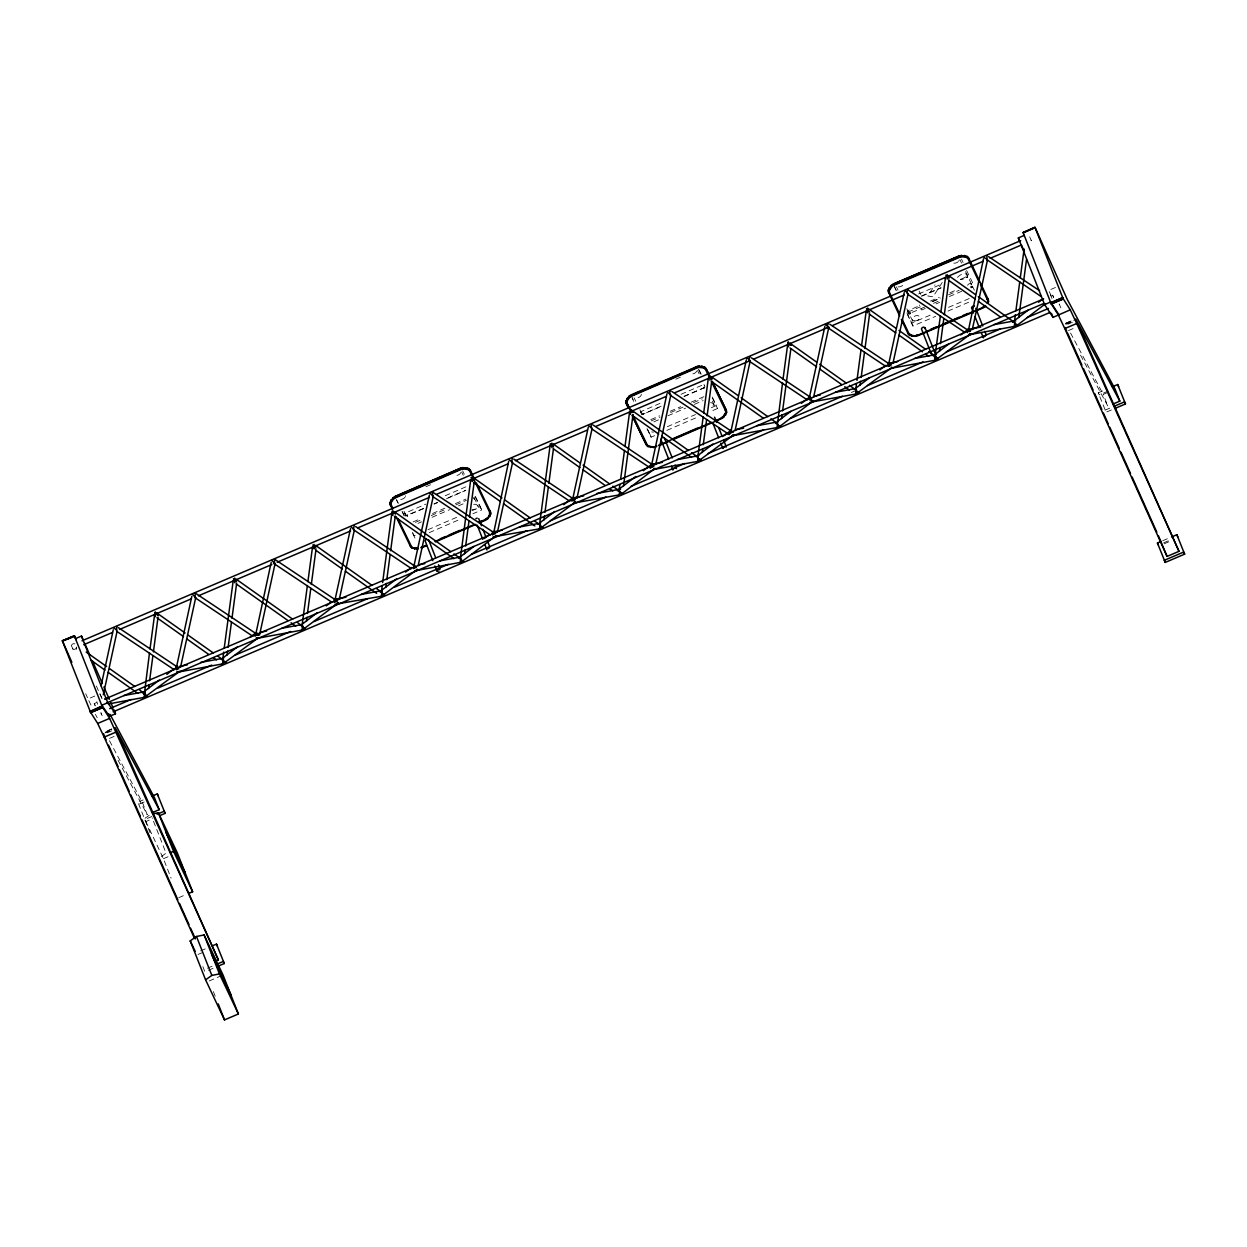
<?xml version="1.0" encoding="UTF-8"?>
<svg xmlns="http://www.w3.org/2000/svg" width="1247" height="1247" viewBox="0 0 1247 1247"><rect width="100%" height="100%" fill="white"/><g stroke="black" fill="none" stroke-linecap="round" stroke-linejoin="round"><path stroke-width="0.75" stroke-dasharray="5 3.75" d="M76.285 647.006L76.41 649.328M942.249 282.461L933.021 296.802L927.799 295.991L935.032 284.846M149.172 815.351L144.481 818.624L163.435 858.715L171.104 878.184M161.393 856.486L166.085 853.197L152.134 817.798M425.96 486.72L431.197 484.46M675.812 379.182L681.049 376.921M423.466 508.433L405.867 516.024L404.714 513.343L425.835 504.131M445.195 495.76L468.093 485.878M641.052 413.006L640.584 411.759L661.705 402.641M681.08 394.27L703.963 384.388L704.633 385.744M423.621 508.667L405.68 515.635L407.177 514.98L407.675 516.102L406.163 516.757M434.034 503.866L437.557 502.338M448.125 497.771L465.723 490.18M641.55 414.129L643.062 413.49L643.546 414.612L643.062 413.49M703.433 387.412L703.916 388.534L703.433 387.412L704.945 386.757M434.174 504.1L437.697 502.572M446.504 498.769L465.879 490.414M661.113 406.163L641.8 414.752L661.253 406.397M683.995 396.281L705.178 387.256M684.151 396.515L705.272 387.396M413.147 521.885L420.192 518.83M432.522 513.515L444.836 508.184M455.404 503.632L465.973 499.065M650.794 419.615L659.585 415.812M670.153 411.261L680.722 406.693M691.29 402.126L707.127 395.283M415.391 522.384L420.675 520.108M431.244 515.541L445.319 509.446M455.888 504.895L466.456 500.328M651.277 420.878L660.068 417.075M670.637 412.523L682.966 407.192M693.535 402.625L702.326 398.822M417.979 523.366L421.502 521.838M432.07 517.287L449.668 509.68M458.475 505.877L463.759 503.601M653.864 421.86L659.133 419.584M667.94 415.781L685.554 408.174M694.361 404.371L703.152 400.568M412.43 532.313L414.082 535.711L415.594 535.057M427.908 529.741L457.852 516.804M471.927 510.724L480.485 507.03L481.654 509.992L472.909 513.764M647.474 429.108L649.952 434.205L651.464 433.551M667.316 426.708L695.483 414.55M711.336 407.707L716.37 405.524L717.524 408.486L710.541 411.51M429.233 532.64L460.673 519.048M646.99 428.672L651.121 437.167L654.613 435.655M666.849 430.386L698.304 416.794M76.566 647.77C72.84 653.475 68.336 642.517 74.867 643.826M918.618 293.949L941.563 284.16M957.447 277.395C965.817 268.728 973.361 277.878 960.502 279.655M966.269 273.639L967.719 277.146L966.207 277.785L965.724 276.663L967.547 276.631M921.549 295.975L940.955 287.698M960.361 279.422L967.423 276.413M921.673 296.209L941.095 287.932M924.697 307.058L908.736 313.823L907.52 310.815L919.865 305.546M930.449 301.041L939.272 297.269M949.871 292.764L956.932 289.756M967.516 285.236C971.631 279.624 973.408 290.894 971.039 283.739M932.008 301.571L940.254 298.064M908.003 312.093L920.364 306.824M932.709 301.556L939.77 298.547M948.593 294.791L959.177 290.27M908.486 313.2L909.998 312.561L910.481 313.683L908.969 314.322L908.486 313.2L908.969 314.322M970.509 286.763L972.021 286.124L972.504 287.246L970.992 287.886M933.52 303.302L940.565 300.293M949.388 296.521L961.749 291.252M970.743 287.387L972.255 286.623M925.29 308.477L921.704 310.004L919.335 305.016M936.045 303.894L939.615 302.366M906.928 312.872L911.728 323.035L932.662 314.119M948.546 307.354L969.714 298.329M907.302 314.166L912.913 326.013L935.671 316.317M947.938 311.08L970.712 301.384M94.85 696.029L88.023 698.943L85.716 693.706M1055.476 287.48L1048.665 290.395L1052.702 298.937M95.302 705.896L94.226 703.604L97.812 702.077M851.358 392.462L856.736 390.171M111.716 728.981L106.603 731.147L111.794 729.09M105.153 732.316L111.981 729.401M1065.53 323.332L1072.342 320.432L1065.53 323.456M105.2 732.846L112.012 729.931M1065.639 323.768L1076.005 319.403M107.164 732.815L112.292 730.633M1065.826 324.298L1072.638 321.399M1067.806 324.267L1072.919 322.085M109.533 738.38L114.646 736.198M1068.461 330.564L1075.273 327.649M150.061 832.793L137.918 802.18L143.202 799.919M1111.389 409.967L1106.089 412.227L1098.28 392.805L1103.564 390.545M144.184 802.008L138.9 804.253L137.918 802.18M1108.084 391.122L1099.262 394.878L1098.28 392.805M1070.55 333.027L1103.221 394.364L1108.334 392.182M151.807 816.52L144.746 819.528L145.728 821.602L152.789 818.593M1105.107 410.138L1112.168 407.13M163.435 858.715L168.626 856.502M178.773 897.669L185.709 894.707M200.596 950.869L207.657 947.86M1162.734 540.73L1169.78 537.722M198.055 954.454L203.355 952.194M1163.716 542.804L1170.762 539.811M1164.09 543.832L1170.917 540.933M207.438 968.202L212.723 965.957M208.42 970.291L213.705 968.031M209.184 980.953L221.311 975.778M71.282 645.354L72.981 649.297M94.226 703.604L95.068 705.381M640.599 411.775L641.239 413.131M404.729 513.281L405.93 515.993M907.535 310.83L908.814 313.823M1080.51 355.146L1107.897 406.21L1103.221 394.364M118.06 760.28L147.271 814.759L142.594 802.897L109.019 739.861M95.396 714.313L97.219 717.726M699.021 369.813L701.5 374.911M712.24 397.029L716.37 405.524M698.523 369.377L701.001 374.474M712.567 398.292L717.524 408.486M697.509 370.468L699.162 373.866M712.38 401.082L714.858 406.179M634.115 397.84L635.767 401.253M639.898 409.749L641.55 413.147M630.966 395.096L634.271 401.893M632.12 398.058L633.772 401.456M475.528 496.82L480.485 507.03M462.653 470.883L464.305 474.281M475.045 496.384L481.654 509.992M461.624 471.974L463.276 475.372M474.016 497.475L478.973 507.685M404.028 511.254L407.333 518.051M396.733 500L398.385 503.398M402.516 511.894L404.168 515.307M396.25 499.564L397.902 502.962M402.033 511.457L404.511 516.57M412.773 533.576L415.251 538.673L414.082 535.711M961.468 259.095L963.074 262.478M966.643 270.537L974.281 286.202M959.956 259.735L961.562 263.133M965.568 271.597L974.375 290.224M919.117 291.081L920.691 294.401M896.437 286.826L898.027 290.208M906.834 308.835L913.24 322.396M894.115 285.766L896.515 290.847M894.489 287.059L896.094 290.442M99.963 693.846L102.379 698.975M88.833 700.643L91.265 705.771M97.625 704.306L96.814 701.687M473.829 498.052L474.468 499.517L473.844 497.787M1050.488 295.025L1052.032 298.547M96.378 686.006L101.786 698.289M1053.684 297.737L1052.608 295.071L1053.871 297.862M101.568 714.219C99.043 708.764 104.124 720.065 101.584 714.609M704.617 386.024L703.978 384.466M972.021 286.124L972.504 287.246M967.236 276.023L967.719 277.146M965.724 276.663L966.207 277.785M909.998 312.561L910.481 313.683M911.728 323.035L912.913 326.013M213.362 991.568L215.466 996.883M202.84 966.581L204.898 971.787M649.952 434.205L651.121 437.167M407.177 514.98L407.675 516.102M696.683 371.029A3.835 2.494 -21.5 0 1 692.272 373.929M653.428 432.117A3.835 2.494 -21.5 0 1 651.745 431.852M641.301 394.286A3.835 2.494 -21.5 0 1 639.165 397.216A3.835 2.494 -21.5 0 1 635.113 397.622M710.525 402.734A3.835 2.494 -21.5 0 1 713.393 404.558A3.835 2.494 -21.5 0 1 710.806 407.707M460.798 472.535A3.835 2.494 -21.5 0 1 455.482 475.388M405.431 495.792A3.835 2.494 -21.5 0 1 405.337 496.493M405.01 497.194A3.835 2.494 -21.5 0 1 399.243 499.127M473.689 504.38A3.835 2.494 -21.5 0 1 477.43 506.75A3.835 2.494 -21.5 0 1 472.114 509.618M959.13 260.296A3.835 2.478 -21.5 0 1 958.787 260.997M958.226 261.667A3.835 2.478 -21.5 0 1 953.799 263.133M902.641 285.36A3.835 2.478 -21.5 0 1 898.199 286.826M1029.695 236.836L1031.363 240.765L1029.695 236.836M1060.87 307.822L1059.202 303.987L1060.87 307.822M914.316 320.915A3.835 2.478 -21.5 0 0 919.756 317.393A3.835 2.478 -21.5 0 0 914.129 316.489A3.835 2.478 -21.5 0 0 914.316 320.915"/><path stroke-width="1.5" d="M425.087 540.715L432.803 560.651M668.688 459.161L660.941 439.505L661.674 438.32M931.291 353.899L921.439 328.881L922.172 327.712A2.307 1.496 -21.5 0 1 923.497 327.15L925.009 327.649L934.845 352.667M925.009 327.649L924.619 328.538M973.611 313.075L971.522 307.775L972.239 306.591A2.307 1.496 -21.5 0 1 973.58 306.029L974.421 306.014M825.233 324.968L826.745 325.14L828.694 327.867L813.636 397.107M256.149 635.44L256.181 632.697M338.108 603.065L303.785 628.924L302.101 624.233L317.174 612.76M417.433 569.255L383.11 595.115L381.426 590.408L396.515 578.951M493.687 534.184L493.469 531.581L494.81 532.033M496.306 535.633L461.982 561.493L460.299 556.785L473.876 546.467M575.646 501.808L541.323 527.668L539.639 522.961L554.712 511.504M731.288 432.896L731.319 430.153M780.061 425.741C779.001 428.282 776.195 423.169 777.224 421.689L790.801 411.37M888.721 363.968L889.89 363.095M891.792 367.054L891.013 367.896M968.405 330.891L968.28 329.177L969.62 329.644M1017.287 324.625C1016.227 327.166 1013.406 322.038 1014.45 320.573L1028.011 310.254M144.371 693.971L149.5 652.805M150.014 648.954L154.644 614.241M148.549 688.469L149.063 684.619M149.578 680.768L152.913 655.704M153.428 651.838L158.042 617.125M222.667 659.803L223.696 652.103M224.211 648.237L233.189 580.759M227.094 654.987L227.609 651.137M228.123 647.271L231.459 622.206M231.973 618.356L236.603 583.643M302.008 625.994L307.385 585.498M307.9 581.648L312.529 546.934M306.435 621.177L306.949 617.312M307.463 613.462L310.799 588.397M311.314 584.531L315.927 549.833M381.333 592.169L382.112 586.386M382.626 582.536L392.119 511.192L395.517 514.076M385.775 587.353L386.274 583.502M386.788 579.637L390.14 554.572M390.638 550.722L395.268 516.009M414.721 570.83L461.031 562.257L460.314 558.718L470.727 479.503M464.632 553.73L465.147 549.88M465.661 546.015L468.997 520.95M469.511 517.1L474.141 482.386M539.546 524.738L550.332 443.745L553.528 446.94M543.973 519.921L544.487 516.055M545.001 512.205L548.337 487.141M548.851 483.275L553.465 448.577M655.127 468.358L621.552 493.999L619.011 490.367L619.853 485.036M620.616 479.253L624.482 450.338M624.981 446.473L629.61 411.775M623.516 486.003L633.008 414.659M733.844 434.798L699.567 460.205L697.79 457.275L703.183 416.779M703.698 412.928L708.327 378.215M702.232 452.458L702.747 448.593M703.261 444.743L706.597 419.678M707.111 415.812L711.725 381.114M777.598 423.185L782.524 382.969M783.038 379.104L787.964 342.27M781.557 418.633L782.072 414.783M782.586 410.918L790.801 349.222M855.676 389.968L856.455 384.185M856.97 380.335L861.069 349.472M861.583 345.622L866.213 310.908M860.118 385.152L860.633 381.286M861.147 377.436L864.483 352.371M864.997 348.521L869.611 313.808M935.016 356.143L940.409 315.662M940.924 311.797L945.538 277.099M939.443 351.327L939.957 347.477M940.472 343.611L943.808 318.546M944.322 314.696L948.951 279.983M1014.606 320.401L1015.385 314.618M1015.9 310.768L1019.75 281.838M1020.264 277.987L1024.114 249.057M1018.783 317.517L1026.484 259.672M143.67 694.143L143.997 693.145L145.338 693.426M222.418 663.934L223.151 660.941M301.883 630.39L302.475 627.116M460.081 562.943L460.689 559.685M697.681 461.671L697.961 457.213L691.555 452.645M777.006 427.846L777.536 424.074M867.242 309.318L867.429 308.508M855.567 394.364L856.081 390.592M1014.232 326.73L1014.746 322.942M101.069 685.912L113.29 629.766M103.283 694.828L117.124 631.2M176.373 667.628L191.835 596.284M180.612 666.958L195.685 597.703M255.775 634.146L271.176 562.459M259.547 635.004L275.01 563.893M350.516 528.65L335.038 599.76L336.098 601.646M339.293 599.308L354.351 530.069M429.389 495.028L413.91 566.138L416.28 567.556M418.15 565.686L433.223 496.446M493.594 533.28L508.714 461.203M497.491 531.877L512.548 462.637M588.257 427.3L572.794 498.644M577.034 497.974L592.091 428.5M652.914 463.744L652.836 467.126L651.62 464.819L666.974 393.74M655.751 464.414L670.808 395.174M730.898 431.602L746.314 359.931M735.075 430.589L750.148 361.116M824.859 326.449L809.381 397.559L811.75 398.978M889.485 366.244L888.737 363.75L904.2 292.624M892.961 363.298L908.034 294.043L906.086 291.315L904.714 291.315M968.264 331.11L983.524 258.815M972.301 329.473L987.546 259.875M142.423 692.786C143.67 690.698 146.102 696.356 144.527 697.307L108.427 703.947M177.978 671.494L176.84 671.821M254.7 633.866L255.495 633.258L256.804 635.159M257.303 637.669L256.181 637.996M300.309 625.48C301.556 623.391 303.987 629.065 302.413 630.016L256.804 638.386M379.649 591.67C380.896 589.582 383.328 595.24 381.753 596.191L334.975 604.312M458.522 558.048L459.317 557.44L460.314 558.718M537.847 524.223C539.094 522.134 541.525 527.793 539.951 528.759L493.173 536.88M574.306 502.915L574.384 501.98M696.107 456.761C697.354 454.672 699.785 460.346 698.211 461.296L654.504 469.324M853.992 389.469C855.239 387.365 857.671 393.039 856.097 393.99L810.191 402.251M969.574 334.414L969.652 333.479M144.512 693.909L139.446 689.778M147.52 696.185L144.636 694.408L143.997 697.697M226.066 662.703L223.197 660.926M305.406 628.878L302.522 627.101M384.746 595.068L381.582 592.855M463.603 561.446L460.735 559.669M542.944 527.621L540.076 525.844L539.421 529.133M629.906 409.64L631.606 412.258L633.195 412.43M622.487 493.718L619.478 491.443M701.204 460.159L698.32 458.382M859.089 392.867L856.206 391.075M1014.357 322.334L978.349 296.63M709.543 375.815L709.294 378.387M788.104 342.333L788.353 346.806L788.509 342.224M391.652 500.187L390.311 503.383A9.041 5.892 -21.5 0 0 390.67 505.69M479.129 522.399L484.413 520.124A8.23 5.362 -21.5 0 0 487.858 517.848L490.398 513.203A9.041 5.892 -21.5 0 0 490.04 510.896M627.085 399.508L628.722 397.247A8.23 5.362 -21.5 0 1 631.216 395.439M889.532 288.447L888.597 290.894A9.041 5.845 -21.5 0 0 888.924 293.185M979.129 282.165L968.327 259.329A8.23 5.315 -21.5 0 0 966.176 257.365L962.575 256.773A8.23 5.315 -21.5 0 0 958.491 257.755L894.956 284.83A8.23 5.315 -21.5 0 0 891.48 287.091L889.547 290.021A8.23 5.315 -21.5 0 0 889.672 292.858L899.633 313.948M987.25 303.333L987.546 302.569A8.23 5.315 -21.5 0 0 987.421 299.732L980.469 284.862M987.983 303.364L988.512 301.712A9.041 5.845 -21.5 0 0 988.185 299.42L968.763 258.191A9.041 5.845 -21.5 0 0 967.173 256.446L961.312 255.495A9.041 5.845 -21.5 0 0 957.945 256.446L894.411 283.537A9.041 5.845 -21.5 0 0 891.418 285.282L888.269 290.068A9.041 5.845 -21.5 0 0 888.597 292.375L899.711 316.021M672.912 469.605L673.629 468.716A2.307 1.496 -21.5 0 1 674.954 468.139L676.123 468.233M722.87 448.203L723.587 447.299A2.307 1.496 -21.5 0 1 724.912 446.738L726.315 447.003M750.32 360.991L749.104 361.116M827.213 327.306L828.865 327.509M968.857 330.86L907.473 289.46L906.974 292.796L908.206 293.7M159.289 680.067L144.216 691.524L145.899 696.231L180.004 671.12M237.834 646.585L222.761 658.042L224.444 662.749L258.55 637.638M414.612 565.203L414.83 567.806M574.15 498.223L572.809 497.756L573.028 500.359M712.972 444.041L697.884 455.514L697.868 457.446M777.66 424.557L779.718 426.458L813.184 400.973M869.346 377.888L855.769 388.207L857.453 392.914L890.062 368.941M948.686 344.078L935.11 354.382L936.793 359.089L971.07 333.682M489.432 515.697L489.9 514.871M725.77 413.365L724.398 415.641M889.111 289.226L891.169 286.264A8.23 5.315 -21.5 0 1 891.917 285.61M234.81 582.785L234.685 578.125L234.218 581.507M314.15 548.976L314.15 544.425M472.364 481.529L472.364 476.978M551.907 447.626L551.907 443.075M709.948 380.257L709.948 375.706M867.834 312.95L867.834 308.399M947.174 279.125L947.174 274.574M221.062 658.899L223.073 660.614L223.322 663.763L177.464 672.211M729.916 430.916L731.63 431.992M887.802 363.625L897.715 361.568M391.277 500.889L392.852 498.738A8.23 5.362 -21.5 0 1 394.426 497.475M628.083 397.949L626.197 401.893A9.041 5.892 -21.5 0 0 626.555 404.199L628.192 407.566M437.167 570.799L437.744 570.206A2.307 1.496 -21.5 0 1 439.084 569.645L439.926 569.63M983.493 337.282L984.086 336.69A2.307 1.496 -21.5 0 1 985.411 336.113M391.87 500.078L393.413 498.566A9.041 5.892 -21.5 0 1 396.39 496.789L459.784 469.418A9.041 5.892 -21.5 0 1 463.151 468.451L465.365 468.326M724.008 414.892L724.336 415.703M890.187 287.605L891.745 286.109A9.041 5.845 -21.5 0 1 894.738 284.347L958.257 257.272A9.041 5.845 -21.5 0 1 961.64 256.305L963.853 256.196M113.695 627.896L116.454 629.782M176.373 667.394L178.742 668.813M350.921 526.78L354.351 529.835M255.697 633.585L258.472 635.456M429.794 493.157L433.099 495.885M492.643 535.01L493.204 532.266L495.62 533.732M750.148 361.349L748.995 358.871L749.993 356.891M651.495 464.866L653.864 466.284M730.228 433.722L730.804 430.979L733.205 432.46M1041.151 296.552L987.359 260M888.113 366.431L888.69 363.688L891.091 365.153M967.454 332.606L968.171 329.8L970.431 331.343M274.465 559.295L274.434 563.909L331.983 602.332M828.709 327.836C827.01 328.429 827.104 322.24 828.725 323.706M810.129 397.17L809.568 399.913M628.472 397.809L629.283 397.076A9.041 5.892 -21.5 0 1 632.276 395.299L695.655 367.912A9.041 5.892 -21.5 0 1 699.037 366.945L702.279 366.945M724.008 415.781L723.182 416.514A9.041 5.892 -21.5 0 1 721.265 417.776M985.566 306.31L985.364 306.497A9.041 5.845 -21.5 0 1 982.371 308.258L975.31 311.267M166.833 674.346L174.362 668.61M249.899 637.42L255.931 632.837M326.231 605.886L330.751 602.457M405.556 572.077L411.588 567.494M484.428 538.455L488.949 535.01M563.769 504.63L572.809 497.756M619.182 489.058L635.767 476.463M643.312 470.727L652.352 463.853M723.525 436.029L731.069 430.293M801.353 403.358L810.394 396.484M879.899 369.876L885.931 365.293M960.751 334.913L968.28 329.177M1038.58 302.226L1043.1 298.797M1017.069 325.373L1045.719 303.598M190.23 940.862L196.496 936.481L204.103 934.954L223.057 975.045L238.395 1013.982L224.522 1019.906L205.584 979.815L190.23 940.862L195.187 951.321M205.584 979.815L211.834 975.435L219.441 973.907L238.395 1013.982M177.635 666.179L177.604 668.922M144.216 691.524L145.151 691.633M222.761 658.042L223.696 658.151M381.426 590.408L382.361 590.501M539.639 522.961L540.575 523.07M575.428 502.557L574.103 502.105M654.971 468.654L654.036 468.56M733.688 435.109L732.753 435M697.884 455.514L698.819 455.607M813.028 401.285L811.688 400.817M970.914 333.978L969.574 333.526M935.11 354.382L936.045 354.491M1014.45 320.573L1015.775 321.025M711.943 379.384L708.577 376.282M395.081 496.602L461.484 467.921M398.074 495.698L459.691 469.09A8.23 5.362 -21.5 0 1 460.704 468.701M697.369 366.415L631.948 394.488A9.041 5.892 -21.5 0 0 628.971 396.265L625.869 401.082A9.041 5.892 -21.5 0 0 626.228 403.373L628.691 408.455M632.182 394.972L695.577 367.584A8.23 5.362 -21.5 0 1 699.661 366.602L703.246 367.148M440.3 538.798L445.584 536.522M449.107 534.994L459.675 530.443M479.035 522.072L482.558 520.545M421.018 547.495L426.303 545.22M435.109 541.416L473.844 524.691M672.663 438.819L697.307 428.173M658.665 445.241L711.476 422.421M714.999 420.909L720.283 418.618A8.23 5.362 -21.5 0 0 723.743 416.342L725.645 413.38A8.23 5.362 -21.5 0 0 725.489 410.528L711.523 381.8M421.252 547.979L426.536 545.703M435.343 541.899L475.84 524.41M479.362 522.883L484.647 520.607A9.041 5.892 -21.5 0 0 487.624 518.83L490.71 514.013A9.041 5.892 -21.5 0 0 490.367 511.706L476.401 482.979M658.899 445.725L669.452 441.157M672.975 439.645L720.517 419.101A9.041 5.892 -21.5 0 0 723.494 417.324L726.596 412.508A9.041 5.892 -21.5 0 0 726.237 410.216L712.286 381.473M893.32 284.082L959.863 255.713M76.129 639.758L74.337 635.721L62.366 640.802L90.485 712.115L97.687 723.463L104.156 737.133L194.532 938.477M62.428 640.958L74.415 635.892M62.35 640.74L74.524 636.126M62.537 641.083L72.887 636.999M1119.822 401.129L1115.145 389.267L1067.058 298.984L1034.994 227.25L1023.054 232.41L1051.112 303.567L1058.313 314.914L1064.782 328.585L1167.052 556.427L1178.992 551.345L1075.756 318.983L1119.822 401.129L1113.01 404.044M1178.992 551.345L1076.707 323.503L1070.253 309.833L1063.036 298.485L1034.979 227.328L1023.288 232.815M1023.226 232.675L1035.213 227.733M75.521 638.604L81.476 636.064L83.035 639.571M1070.253 309.833L1053.029 317.362L1044.596 304.595L1018.331 237.912L1024.301 235.371M82.037 640.771L1020.701 240.64M83.736 644.715L112.386 632.494M119.556 629.439L191.212 598.887M198.382 595.832L271.815 564.532M277.193 562.241L350.641 530.926M357.811 527.871L391.839 513.374M395.424 511.847L429.467 497.335M436.621 494.28L508.277 463.728M515.447 460.673L587.103 430.137M596.05 426.318L665.914 396.53M674.876 392.711L750.117 360.648M753.702 359.12L828.928 327.041M832.513 325.514L866.556 311.017M870.141 309.49L904.169 294.978M911.339 291.923L945.366 277.411M948.951 275.883L982.995 261.371M990.149 258.316L1020.607 245.347M930.87 329.255L936.154 326.995M943.215 323.986L950.276 320.978M953.815 319.466L959.099 317.221M962.637 315.709L967.921 313.449M971.772 312.763L918.836 335.334A9.041 5.845 -21.5 0 1 915.469 336.285L909.609 335.349A9.041 5.845 -21.5 0 1 908.019 333.588L901.378 319.528M104.982 699.021L1043.645 298.89M106.681 702.965L1043.552 303.598M115.503 713.783L107.741 702.731L101.786 705.272L109.533 716.324L115.503 713.783L113.929 709.792M90.158 711.351L102.036 706.129L74.337 635.721M90.283 711.663L102.036 706.129M1044.596 304.595L1050.566 302.039L1058.999 314.821M90.345 711.819L102.285 706.722L109.627 718.381L218.365 959.878L214.952 961.328M90.423 711.975L102.41 707.018M1050.722 302.678L1062.662 297.581M90.548 712.24L102.535 707.283M1050.847 302.959L1062.725 297.721M90.641 712.473L102.644 707.532L90.735 712.661M1050.909 303.115L1062.912 298.189M1051.05 303.426L1062.974 298.345M1051.112 303.567L1063.099 298.61M1051.221 303.816L1063.208 298.844M1051.315 304.003L1063.301 299.031M109.689 708.623L131.184 699.458M158.057 688.001L211.803 665.087M235.091 655.158L290.629 631.496M313.917 621.567L367.662 598.654M394.535 587.197L448.281 564.283M471.569 554.354L527.107 530.692M550.395 520.763L605.933 497.085M631.013 486.392L684.759 463.479M708.047 453.549L763.585 429.888M790.458 418.431L842.411 396.281M867.491 385.588L923.029 361.911M946.317 351.981L1000.063 329.083M1026.936 317.626L1048.431 308.461M113.181 711.803L1050.114 312.405M97.687 723.463L109.627 718.381M104.156 737.133L116.08 732.051M1064.782 328.585L1076.707 323.503M152.025 796.163L157.309 793.918L158.291 795.991M1112.386 386.788L1117.671 384.528L1118.653 386.617M152.383 812.576L159.195 809.677L154.519 797.815L110.048 714.344M157.091 814.26L164.152 811.251L165.134 813.34L159.834 815.585M1113.93 406.382L1124.513 401.877L1125.495 403.95L1114.912 408.455M189.17 893.226L192.63 891.761L177.292 852.808L158.353 812.717L152.648 813.87M212.941 945.6L216.479 944.104L217.461 946.177M1171.541 536.974L1176.841 534.714L1184.65 554.136L1165.259 562.413L1157.434 542.991L1160.973 541.479M216.245 964.445L223.307 961.437L224.289 963.526L217.227 966.534M980.859 327.041L967.313 329.551L967.142 331.359M969.153 334.726L1014.762 326.355C1016.664 325.342 1013.125 318.873 1012.658 322.35M891.73 368.192L935.437 360.165C937.323 359.167 933.785 352.698 933.333 356.174M808.648 397.201L810.721 399.819M731.942 435.842L777.551 427.472C779.437 426.474 775.899 419.99 775.447 423.481M650.763 464.492L662.406 462.341M583.69 495.885L572.279 497.989L571.781 499.221M573.589 503.118L619.494 494.841C621.396 493.843 617.857 487.374 617.39 490.85M502.245 530.146L492.503 531.955L492.331 533.747M345.933 597.235L334.539 599.324L334.04 600.571M175.624 667.036L177.464 668.984M630.468 414.113L630.623 409.515M392.883 515.385L393.023 510.802M618.964 490.679L612.838 486.205M619.104 495.34L619.572 491.957M381.348 596.69L381.738 592.793M169.888 852.434L173.692 851.67L192.63 891.761M994.155 324.61L1013.156 321.118M914.83 358.419L933.832 354.927M814.587 396.078L820.292 395.034M835.49 392.244L852.589 389.095M736.026 429.56L743.633 428.173M756.945 425.726L774.044 422.577M677.604 459.551L696.605 456.059M596.986 493.453L617.889 489.603M519.344 526.998L538.345 523.522M419.101 564.657L424.806 563.613M440.02 560.823L459.021 557.331M361.147 594.445L380.148 590.953M260.904 632.104L266.609 631.06M281.806 628.27L300.808 624.778M179.662 666.272L187.268 664.869M200.564 662.438L221.483 658.587M104.919 699.053L108.723 698.351M123.921 695.561L142.922 692.069M935.905 357.484L935.453 357.53A2.307 1.496 -21.5 0 0 934.533 357.842M417.558 548.134L414.316 548.15M417.885 548.945L411.993 548.01A9.041 5.892 -21.5 0 1 410.372 546.248L396.094 516.71M987.016 255.619L986.782 260.249M888.69 363.688L889.812 365.324M652.493 464.679L651.511 467.282M494.342 533.903L493.407 532.251L432.475 492.035L432.631 496.462L490.196 534.901M493.204 532.266L493.968 533.124M274.636 564.049L273.529 563.332M414.939 566.325L413.988 566.387L413.77 568.632M116.782 626.586L116.548 631.216M256.259 633.959L255.323 634.022L255.105 636.266M177.526 667.145L176.544 669.748M414.409 548.914L414.082 548.103L416.934 548.477A8.23 5.362 -21.5 0 0 417.948 548.384M271.706 560.48L274.901 563.332M192.365 594.289L195.685 597.469M964.882 256.305L962.263 255.962A8.23 5.315 -21.5 0 0 960.206 256.259M619.416 488.918L620.507 489.525M948.998 278.346L945.803 275.166M869.658 312.171L866.509 308.788L868.567 309.864M474.187 480.75L470.992 477.57M315.974 548.197L312.779 545.001M236.649 582.006L233.454 578.826M964.18 256.056L967.501 257.256A9.041 5.845 -21.5 0 1 969.09 259.017M702.482 366.899L704.914 367.881A9.041 5.892 -21.5 0 1 706.535 369.642L708.997 374.724M414.113 548.197L413.318 547.901A8.23 5.362 -21.5 0 1 411.136 545.937L397.996 518.892M910.061 334.944L911.713 335.537M888.223 363.313L889.657 366.306M572.279 497.989L574.119 500.686M413.412 565.702L415.002 567.728M334.539 599.324L335.957 601.709M779.718 426.458L780.295 425.663M630.343 409.577L633.024 412.056M336.207 599.121L335.116 599.324L335.49 601.615M337.423 602.815L338.467 602.831M988.606 256.679L1039.593 290.707M907.645 294.214L965.007 332.497M829.941 324.329L888.893 363.672M828.32 328.039L885.666 366.306M751.38 357.811L810.332 397.154L811.096 399.788M749.759 361.521L807.121 399.804M672.055 391.62L731.007 430.963M729.386 434.673L670.231 395.19M593.338 425.18L652.29 464.523M591.717 428.89L650.669 468.233M513.795 459.083L572.95 498.582M569.536 501.076L511.971 462.653M355.598 526.53L414.55 565.873M411.323 568.523L353.571 529.788M274.667 559.28L335.209 599.682L336.129 601.35M255.869 633.507L195.327 593.104L194.906 597.422M195.296 597.874L252.658 636.157M118.371 627.646L177.323 666.989M116.75 631.356L174.097 669.639M948.608 275.571L975.216 294.417M948.593 280.279L975.216 299.124M978.349 301.353L1000.281 316.878M867.694 308.274L895.892 328.242M899.025 330.455L925.648 349.3M928.781 351.529L935.032 355.956M869.268 314.104L895.876 332.949M899.009 335.162L922.499 351.794M925.633 354.023L928.766 356.237M789.928 343.206L816.551 362.051M819.684 364.28L846.308 383.125M849.441 385.339L855.707 389.781M789.928 347.913L816.551 366.774M819.684 368.987L841.6 384.512M844.733 386.726L849.441 390.046M711.382 376.688L738.006 395.548M741.139 397.762L767.762 416.607M770.895 418.821L777.146 423.263M711.382 381.395L763.055 417.994M630.483 409.406L688.422 450.432M632.042 415.22L658.665 434.065M661.798 436.294L691.555 457.353M553.341 444.057L579.949 462.918M583.082 465.131L609.705 483.976M553.325 448.78L579.949 467.625M583.082 469.838L604.998 485.364M609.705 488.699L612.838 490.913M473.798 477.975L501.98 497.927M505.113 500.141L530.162 517.895M534.869 521.215L539.561 524.551M473.782 482.683L500.406 501.528M503.539 503.741L534.854 525.922M394.457 511.784L450.837 551.704M453.97 553.933L460.221 558.36M394.457 516.492L453.955 558.64M315.585 545.407L371.965 585.326M376.656 588.662L381.364 591.982M315.585 550.114L342.208 568.975M345.341 571.188L376.656 593.369M236.244 579.232L292.624 619.151M297.332 622.471L302.023 625.807M236.244 583.939L287.917 620.538M291.05 622.752L295.757 626.072M156.919 613.041L185.102 633.008M188.235 635.222L213.284 652.96M217.991 656.296L221.124 658.51M156.904 617.748L183.527 636.609M186.66 638.823L208.592 654.348M213.284 657.683L216.417 659.897M86.199 652.072L106.556 666.49M109.689 668.704L134.738 686.458M90.891 660.115L104.982 670.091M108.115 672.304L137.871 693.379M512.408 458.163L511.629 461.92M354.195 525.611L353.415 529.352M934.891 360.554L935.421 356.767M256.866 632.93L257.661 633.788M575.163 499.829L572.903 498.301L571.968 501.185M337.407 601.179L335.007 599.698L334.43 602.441M790.021 343.361L791.066 344.686M710.681 377.171L711.741 378.496M552.421 444.633L553.481 445.958M473.096 478.458L473.86 479.347M1014.887 323.441L1017.692 324.921M948.312 276.491L948.951 277.38M935.546 357.265L938.352 358.746M157.418 613.633L158.088 615.488L154.893 612.308M987.016 259.267L984.054 257.49M591.748 427.768L588.787 425.991M670.839 391.012L669.779 391.542L669.873 394.457M592.138 424.557L590.984 425.632L591.514 428.734M750.024 360.788L747.764 358.294L746.828 358.622M159.195 809.677L115.129 727.64L218.365 959.878M708.686 373.897L706.223 368.831A9.041 5.892 -21.5 0 0 704.602 367.07L698.71 366.135A9.041 5.892 -21.5 0 0 695.343 367.101M712.785 382.361L725.925 409.39A9.041 5.892 -21.5 0 1 726.3 410.887M708.249 375.035L705.786 369.969A8.23 5.362 -21.5 0 0 703.604 367.99L699.972 367.413A8.23 5.362 -21.5 0 0 695.888 368.395L632.51 395.782A8.23 5.362 -21.5 0 0 629.049 398.058L627.147 401.02A8.23 5.362 -21.5 0 0 627.303 403.872L629.766 408.938M626.992 403.062L629.454 408.128M632.728 414.892L634.38 418.259M633.055 415.703L647.006 444.431A8.23 5.362 -21.5 0 0 649.188 446.41M632.806 416.903L645.93 443.948A9.041 5.892 -21.5 0 0 647.552 445.709L652.805 446.987A8.23 5.362 -21.5 0 0 656.904 446.005M632.291 416.03L646.258 444.758A9.041 5.892 -21.5 0 0 647.879 446.52L653.755 447.455A9.041 5.892 -21.5 0 0 656.031 446.909M474.764 479.596L470.337 470.337A9.041 5.892 -21.5 0 0 468.716 468.576L462.824 467.641A9.041 5.892 -21.5 0 0 459.457 468.607L396.078 495.979A9.041 5.892 -21.5 0 0 393.086 497.756L389.999 502.572A9.041 5.892 -21.5 0 0 390.358 504.879L392.306 509.072M469.589 470.665L489.603 512.034A8.23 5.362 -21.5 0 1 489.775 514.886M393.07 508.745L391.433 505.362A8.23 5.362 -21.5 0 1 391.262 502.51L393.164 499.548A8.23 5.362 -21.5 0 1 396.624 497.272L460.018 469.901A8.23 5.362 -21.5 0 1 464.102 468.919L467.719 469.495A8.23 5.362 -21.5 0 1 469.901 471.475M810.924 399.741L810.191 397.232M1176.841 534.714L1177.823 536.802M1184.65 554.136L1183.668 552.062L1164.262 560.324L1165.259 562.413M1157.434 542.991L1158.416 545.064M902.127 319.216L908.767 333.261A8.23 5.315 -21.5 0 0 910.918 335.24L914.519 335.817A8.23 5.315 -21.5 0 0 918.603 334.851L982.137 307.775A8.23 5.315 -21.5 0 0 985.613 305.515M165.633 831.219L184.961 872.277M166.397 833.167L185.351 873.259M211.382 953.456L230.726 994.514M212.161 955.405L231.1 995.48M630.343 413.988L629.969 412.211M155.485 612.059L155.345 616.642L154.815 614.132M1066.746 331.281L1065.951 329.473M1067.557 333.058L1081.897 365.059M1083.487 368.613L1093.058 389.937M1094.648 393.491L1101.818 409.484M1103.408 413.038L1108.193 423.699M1109.783 427.253L1119.354 448.593M1120.944 452.147L1130.515 473.47M1132.105 477.024L1156.811 532.126M1158.401 535.68L1167.052 556.427M105.73 738.957L106.12 739.83M108.52 745.16L118.075 766.484M119.665 770.038L129.236 791.362M130.826 794.931L140.397 816.255M141.987 819.809L177.853 899.788M179.443 903.342L189.014 924.666M190.604 928.22L195.389 938.897M1018.331 237.912L1019.875 241.419M1021.418 244.926L1024.488 251.956M84.578 643.078L89.987 655.376M92.294 660.629L102.348 683.465M103.891 686.972L109.3 699.255M110.843 702.762L113.165 708.031M62.646 641.348L71.874 662.297M105.325 738.006L104.483 736.026M1065.109 327.493L1065.515 328.475M104.093 735.091L103.501 733.563M1117.671 384.528L1125.495 403.95M1051.455 313.371L1053.029 317.362M988.138 301.104L988.466 301.914M966.971 256.336L967.298 257.147M964.788 255.541L965.1 256.352M964.321 255.464L964.632 256.29M961.608 255.464L961.92 256.29M911.323 334.679L911.993 336.238M891.2 285.469L891.527 286.296M909.811 335.443L909.281 334.523A9.041 5.845 -21.5 0 1 907.691 332.778M890.561 286.904L890.888 287.714M889.407 287.402L889.719 288.213M889.158 287.776L889.828 289.335M888.316 289.865L888.643 290.676M157.309 793.918L165.134 813.34M216.479 944.104L224.289 963.526M175.484 851.717L172.819 845.934L173.208 846.916M177.775 857.562L178.165 858.544L175.5 852.761M158.353 812.717L173.692 851.67M221.233 973.954L218.584 968.171L218.958 969.153M223.54 979.799L223.914 980.766M221.265 974.983L221.639 975.965M204.103 934.954L219.441 973.907M81.476 636.064L107.741 702.731M196.496 936.481L211.834 975.435M108.489 713.658L109.533 716.324M218.256 1003.96L224.522 1019.906M975.778 308.305L982.745 326.013M984.834 331.312L986.221 334.851M974.998 316.613L979.176 327.244M981.264 332.544L983.353 337.859M726.237 411.915L726.549 412.726M725.068 413.271L725.738 414.815M725.177 414.394L725.489 415.204M704.399 366.961L704.726 367.787M723.385 416.327L723.712 417.137M702.186 366.182L702.513 366.992M701.718 366.104L702.045 366.914M700.565 366.602L700.876 367.413M698.99 366.104L699.318 366.93M714.578 417.153L716.666 422.452M718.755 427.768L722.247 436.621M723.634 440.16L725.723 445.475M713.113 423.699L718.677 437.853M720.766 443.168L722.855 448.468M664.511 438.258L672.242 457.93M675.063 465.069L676.466 468.654M671.494 466.3L672.897 469.885M653.147 446.66L653.475 447.486M650.435 446.675L650.747 447.486M628.753 396.452L629.08 397.263M647.754 445.803L648.066 446.629M628.129 397.887L628.457 398.697M626.976 398.385L627.303 399.196M626.727 398.775L627.054 399.586M625.916 400.864L626.243 401.674M490.352 513.405L490.679 514.232M489.541 515.51L489.868 516.32M489.292 515.884L489.619 516.71M468.513 468.467L468.841 469.277M487.515 517.832L487.826 518.643M466.316 467.672L469.043 469.386A9.041 5.892 -21.5 0 1 470.665 471.148M465.848 467.594L466.16 468.42M463.12 467.609L463.432 468.42M478.708 518.643L481.482 525.735M482.885 529.274L485.675 536.35M487.764 541.666L489.853 546.965M477.227 525.19L482.807 539.359M484.896 544.658L486.985 549.974M428.625 539.764L435.655 557.643M438.476 564.782L439.879 568.351M434.907 566.013L437.027 571.375M417.277 548.166L417.589 548.976M415.719 547.667L416.03 548.477M414.55 548.166L414.877 548.992M392.883 497.943L393.195 498.753M412.196 548.119L411.666 547.199A9.041 5.892 -21.5 0 1 410.06 545.438M391.09 499.891L391.418 500.702M390.857 500.265L391.168 501.076M390.046 502.354L390.358 503.18M670.808 394.94L667.379 392.104M512.548 462.403L509.119 459.566M791.253 345.06L790.099 345.232L787.917 342.473M867.32 312.186L867.179 311.08M471.849 480.765L471.709 479.659M313.636 548.197L313.496 547.106M725.162 409.717A8.23 5.362 -21.5 0 1 725.52 411.089M703.994 367.553A8.23 5.362 -21.5 0 1 705.459 369.159M689.825 370.702A3.835 2.494 -21.5 0 1 692.942 368.644M634.349 394.66A3.835 2.494 -21.5 0 1 637.466 392.602M489.525 511.878A8.23 5.362 -21.5 0 1 489.448 514.076M487.296 518.019A9.041 5.892 -21.5 0 1 484.319 519.796M462.762 468.202A8.23 5.362 -21.5 0 1 463.775 468.108L467.376 468.654A8.23 5.362 -21.5 0 1 468.716 469.527M390.857 503.897A8.23 5.362 -21.5 0 1 390.95 501.699M395.346 496.93A8.23 5.362 -21.5 0 1 396.312 496.462M453.939 472.208A3.835 2.494 -21.5 0 1 454.5 471.537M455.233 470.945A3.835 2.494 -21.5 0 1 458.023 470.01M399.024 495.48A3.835 2.494 -21.5 0 1 399.773 494.888M400.646 494.42A3.835 2.494 -21.5 0 1 403.451 494.015M475.871 518.705A2.307 1.496 -21.5 0 1 477.196 518.144M488.123 548.555A2.307 1.496 -21.5 0 1 489.042 548.228M425.788 539.826A2.307 1.496 -21.5 0 1 426.661 539.39M438.991 571.765A2.307 1.496 -21.5 0 1 438.523 571.89M987.11 298.921A8.23 5.315 -21.5 0 1 987.343 299.576M987.858 298.594A9.041 5.845 -21.5 0 1 988.232 300.091M984.117 306.341A9.041 5.845 -21.5 0 1 983.104 306.933M959.177 256.555A8.23 5.315 -21.5 0 0 958.164 256.929L894.645 284.004A8.23 5.315 -21.5 0 0 892.758 285.002M965.848 256.539A8.23 5.315 -21.5 0 1 967.158 257.381M889.345 292.047A8.23 5.315 -21.5 0 1 889.127 291.393M889.064 289.959A8.23 5.315 -21.5 0 1 889.22 289.21M909.889 334.04A8.23 5.315 -21.5 0 1 909.297 333.588M917.402 334.929A9.041 5.845 -21.5 0 1 916.28 335.256M952.287 259.953A3.835 2.478 -21.5 0 1 955.42 257.926M896.702 283.646A3.835 2.478 -21.5 0 1 897.263 282.975M898.011 282.399A3.835 2.478 -21.5 0 1 900.802 281.479"/></g></svg>
